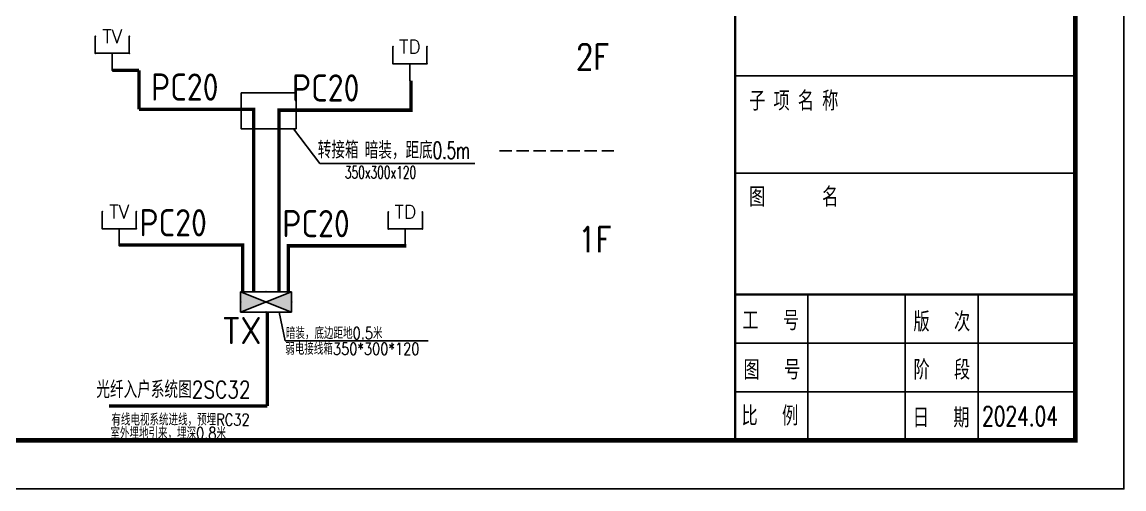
# Model space of a CAD drawing. Extents: x -59400 to 0, y 0 to 42000.
# Drawn here: x -22668 to 0, y 0 to 9606 of the extents above; entities that cross this region are included whole.
import ezdxf
from ezdxf.enums import TextEntityAlignment as Align

# ---------------------------------------------------------------- set-up
doc = ezdxf.new("R2010")
doc.units = 0
doc.header["$LTSCALE"] = 1000
doc.header["$MEASUREMENT"] = 0
doc.linetypes.add('DASH', pattern=[0.35, 0.25, -0.1])
doc.layers.get('0').update_dxf_attribs({"linetype": 'CONTINUOUS'})
for name, color, linetype in [('DIM_SYMB', 3, 'CONTINUOUS'), ('EQUIP-通讯', 3, 'CONTINUOUS'), ('PUB_TEXT', 7, 'CONTINUOUS'), ('SIG_TEXT', 7, 'CONTINUOUS'), ('TEL_TEXT', 7, 'CONTINUOUS'), ('TK', 4, 'CONTINUOUS')]:
    doc.layers.add(name, color=color, linetype=linetype)
doc.layers.add('WIRE-照明', color=1, linetype='CONTINUOUS', lineweight=15)
doc.styles.add('_TCH_LABEL', font='COMPLEX', dxfattribs={"bigfont": 'GBCBIG'})
doc.styles.add('_TEL_DIM', font='SIMPLEX', dxfattribs={"width": 0.8, "height": 3.5, "bigfont": 'HZTXT'})
doc.styles.add('HZTXT1', font='romans.shx', dxfattribs={"width": 0.7, "bigfont": 'GBHZFS.SHX'})
doc.styles.get("Standard").update_dxf_attribs({"font": 'gbenor.shx', "bigfont": 'gbcbig.shx'})
doc.styles.add('黑体', font='simhei.ttf', dxfattribs={"width": 0.75})

# ---------------------------------------------------------------- blocks, each defined once
blk = doc.blocks.new('*U11')
at = {"color": 3}
blk.add_lwpolyline([(-59400, 0), (0, 0), (0, 42000), (-59400, 42000)], close=True, dxfattribs=at)
at = {"color": 3, "const_width": 100}
blk.add_lwpolyline([(-56900, 1000), (-1000, 1000), (-1000, 41000), (-56900, 41000)], close=True, dxfattribs=at)
at = {"layer": 'TK', "color": 2}
for p, q in [((-1000, 8500), (-8000, 8500)), ((-1000, 6500), (-8000, 6500)), ((-1000, 4000), (-8000, 4000)), ((-6500, 4000), (-6500, 1000)), ((-4500, 4000), (-4500, 1000)), ((-3000, 4000), (-3000, 1000)), ((-1000, 3000), (-8000, 3000)), ((-1000, 2000), (-8000, 2000))]:
    blk.add_line(p, q, dxfattribs=at)
at = {"layer": 'TK', "color": 2, "const_width": 50, "flags": 128}
for points in [[(-8000, 41000), (-8000, 1000)], [(-1000, 4000), (-8000, 4000)]]:
    blk.add_lwpolyline(points, dxfattribs=at)
at = {"layer": 'TK', "color": 2, "ltscale": 0.6, "style": '黑体', "width": 0.7}
for s, p in [('子 项 名 称', (-7711, 7822)), ('图       名', (-7711, 5845)), ('工   号', (-7850, 3303)), ('版   次', (-4331, 3278)), ('图   号', (-7827, 2289)), ('阶   段', (-4331, 2289)), ('比   例', (-7868, 1342)), ('日   期', (-4346, 1303))]:
    blk.add_text(s, height=350, dxfattribs=at).set_placement(p)
at = {"layer": 'TK', "color": 4, "style": 'HZTXT1'}
for tag, height, width, p in [('项目负责1', 400, 0.6, (-4500, 19196)), ('项目负责2', 400, 0.6, (-4500, 18296)), ('专责', 400, 0.6, (-4500, 17396)), ('审定', 400, 0.6, (-4500, 16496)), ('审核', 400, 0.6, (-4500, 15596)), ('校对', 400, 0.6, (-4500, 14696)), ('设计', 400, 0.6, (-4500, 13796)), ('绘图', 400, 0.6, (-4500, 12896)), ('建设单位', 450, 0.6, (-4500, 11050)), ('工号', 400, 0.5, (-5501, 3507)), ('版次', 400, 0.7, (-2138, 3498)), ('阶段', 400, 0.7, (-2138, 2498)), ('比例', 400, 0.7, (-5491, 1513)), ('日期', 400, 0.7, (-2138, 1498))]:
    blk.add_attdef(tag, text='', height=height, dxfattribs=dict(at, width=width)).set_placement(p, align=Align.MIDDLE)
at = {"layer": 'TK', "color": 1, "lineweight": -3, "style": 'HZTXT1', "width": 0.6}
blk.add_attdef('工程名称', text='', height=450, dxfattribs=at).set_placement((-4500, 9050), align=Align.MIDDLE)
at = {"layer": 'TK', "color": 4, "lineweight": -3, "style": 'HZTXT1', "width": 0.6}
blk.add_attdef('子项名称', text='', height=450, dxfattribs=at).set_placement((-4500, 7050), align=Align.MIDDLE)
at = {"layer": 'TK', "color": 1, "lineweight": -3, "style": 'HZTXT1', "width": 0.6}
blk.add_attdef('图名', text='', height=400, dxfattribs=at).set_placement((-4558, 4958), align=Align.MIDDLE_CENTER)
at = {"layer": 'TK', "color": 1, "style": 'HZTXT1', "width": 0.7}
blk.add_attdef('图号', text='', height=400, dxfattribs=at).set_placement((-5491, 2513), align=Align.MIDDLE)
blk = doc.blocks.new('$equip$00001436')
for p, q in [((0.75, 0.6), (-0.75, 0.6)), ((-0.75, 0), (0.75, 0.6)), ((-0.75, 0.6), (0.75, 0)), ((-0.75, 0.6), (-0.75, 0)), ((0.75, 0.6), (0.75, 0)), ((-0.75, 0), (0.75, 0))]:
    blk.add_line(p, q)
for p in [(0, 0.6), (-0.75, 0.3), (0, 0), (0.75, 0.3)]:
    blk.add_point(p)
for points in [[(-0.75, 0.6), (0, 0.3), (-0.75, 0)], [(0.75, 0.6), (0, 0.3), (0.75, 0)]]:
    blk.add_solid(points)
at = {"style": '_TCH_LABEL', "flags": 9}
blk.add_attdef('A', (0, 0), '', height=0.00002, dxfattribs=at)
blk = doc.blocks.new('$equip$00001802')
for p, q in [((-0.5, 0.499), (-0.5, 0.999)), ((0.5, 0.999), (0.5, 0.499)), ((0.5, 0.499), (-0.5, 0.499)), ((0, 0.5), (0, 0))]:
    blk.add_line(p, q)
for p in [(-0.5, 0.999), (0.5, 0.999), (-0.5, 0.499), (0.5, 0.499), (0, 0)]:
    blk.add_point(p)
at = {"color": 7, "style": '_TEL_DIM'}
blk.add_attdef('$TEXT$', text='', height=0.4, dxfattribs=at).set_placement((0, 0.999), align=Align.MIDDLE_CENTER)
at = {"color": 7, "style": '_TEL_DIM', "flags": 1}
blk.add_attdef('A', text='', height=0.00002, dxfattribs=at).set_placement((0, 0), align=Align.MIDDLE_CENTER)
blk = doc.blocks.new('$equip$00001847')
for p, q in [((-0.5, 0.499), (-0.5, 0.999)), ((0.5, 0.999), (0.5, 0.499)), ((0.5, 0.499), (-0.5, 0.499)), ((0, 0.5), (0, 0))]:
    blk.add_line(p, q)
for p in [(-0.5, 0.999), (0.5, 0.999), (-0.5, 0.499), (0.5, 0.499), (0, 0)]:
    blk.add_point(p)
at = {"color": 7, "style": '_TEL_DIM'}
blk.add_attdef('$TEXT$', text='', height=0.4, dxfattribs=at).set_placement((0, 0.999), align=Align.MIDDLE_CENTER)
at = {"color": 7, "style": '_TEL_DIM', "flags": 1}
blk.add_attdef('A', text='', height=0.00002, dxfattribs=at).set_placement((0, 0), align=Align.MIDDLE_CENTER)

msp = doc.modelspace()

# ---------------------------------------------------------------- linework, layer by layer
for p, q in [((-16541, 6695), (-17083, 7412)), ((-13350, 6695), (-16541, 6695)), ((-17380, 3638), (-17252, 3046)), ((-17252, 3046), (-14311, 3046))]:
    msp.add_line(p, q)
at = {"layer": 'SIG_TEXT', "linetype": 'DASH'}
msp.add_line((-12844, 6954), (-10439, 6954), dxfattribs=at)
at = {"layer": 'SIG_TEXT', "color": 0}
msp.add_lwpolyline([(-18162, 8152), (-17029, 8152), (-17029, 7412), (-18162, 7412)], close=True, dxfattribs=at)
at = {"layer": 'WIRE-照明', "linetype": 'Continuous', "const_width": 70}
for points in [[(-20811, 8614), (-20259, 8614)], [(-20259, 8614), (-20259, 7811)], [(-17383, 4049), (-17383, 7793), (-14668, 7793), (-14668, 8399)], [(-17903, 4067), (-17903, 7811), (-20259, 7811)], [(-18131, 4067), (-18131, 5020), (-20669, 5020)], [(-17187, 4049), (-17187, 5002), (-14760, 5002)], [(-17621, 3638), (-17621, 1709)], [(-17621, 1709), (-20876, 1709)]]:
    msp.add_lwpolyline(points, dxfattribs=at)

# ---------------------------------------------------------------- block references
at = {"color": 0}
msp.add_blockref('*U11', (0, 0), dxfattribs=at).add_auto_attribs({'日期': '2024.04'})
at = {"layer": 'EQUIP-通讯', "xscale": 700, "yscale": 700, "zscale": 700}
for name, p, values in [('$equip$00001802', (-20811, 8614), {'$TEXT$': 'TV'}), ('$equip$00001847', (-14690, 8399), {'$TEXT$': 'TD'}), ('$equip$00001802', (-20669, 5004), {'$TEXT$': 'TV'}), ('$equip$00001847', (-14783, 5002), {'$TEXT$': 'TD'})]:
    msp.add_blockref(name, p, dxfattribs=at).add_auto_attribs(values)
msp.add_blockref('$equip$00001436', (-17648, 3638), dxfattribs=at)

# ---------------------------------------------------------------- texts
at = {"layer": 'DIM_SYMB', "style": '_TEL_DIM', "width": 0.8}
for s, p in [('2F', (-11274, 8628)), ('1F', (-11228, 4869))]:
    msp.add_text(s, height=525, dxfattribs=at).set_placement(p)
at = {"layer": 'PUB_TEXT'}
for s, p in [('PC20', (-20014, 7988)), ('PC20', (-17115, 7970)), ('PC20', (-20253, 5197)), ('PC20', (-17315, 5179)), ('TX', (-18550, 2979))]:
    msp.add_text(s, height=560, dxfattribs=at).set_placement(p)
at = {"layer": 'SIG_TEXT', "style": '_TEL_DIM', "width": 0.8}
for s, height, p in [('暗装，底边距地0.5米', 245, (-17240, 3084)), ('弱电接线箱350*300*120', 245, (-17253, 2761)), ('光纤入户系统图2SC32', 350, (-21138, 1869)), ('有线电视系统进线，预埋RC32', 245, (-20830, 1304)), ('室外埋地引来，埋深0.8米', 245, (-20851, 1025, 0))]:
    msp.add_text(s, height=height, dxfattribs=at).set_placement(p)
at = {"layer": 'TEL_TEXT', "style": '_TEL_DIM'}
for s, height, width, p in [('转接箱', 350, 0.8, (-16584, 6799, 0)), ('暗装，距底', 350, 0.8, (-15619, 6792, 0)), ('0.5m', 350, 0.64, (-14219, 6792, 0)), ('350x300x120', 250, 0.64, (-16027, 6388))]:
    msp.add_text(s, height=height, dxfattribs=dict(at, width=width)).set_placement(p)

doc.saveas('drawing.dxf')
